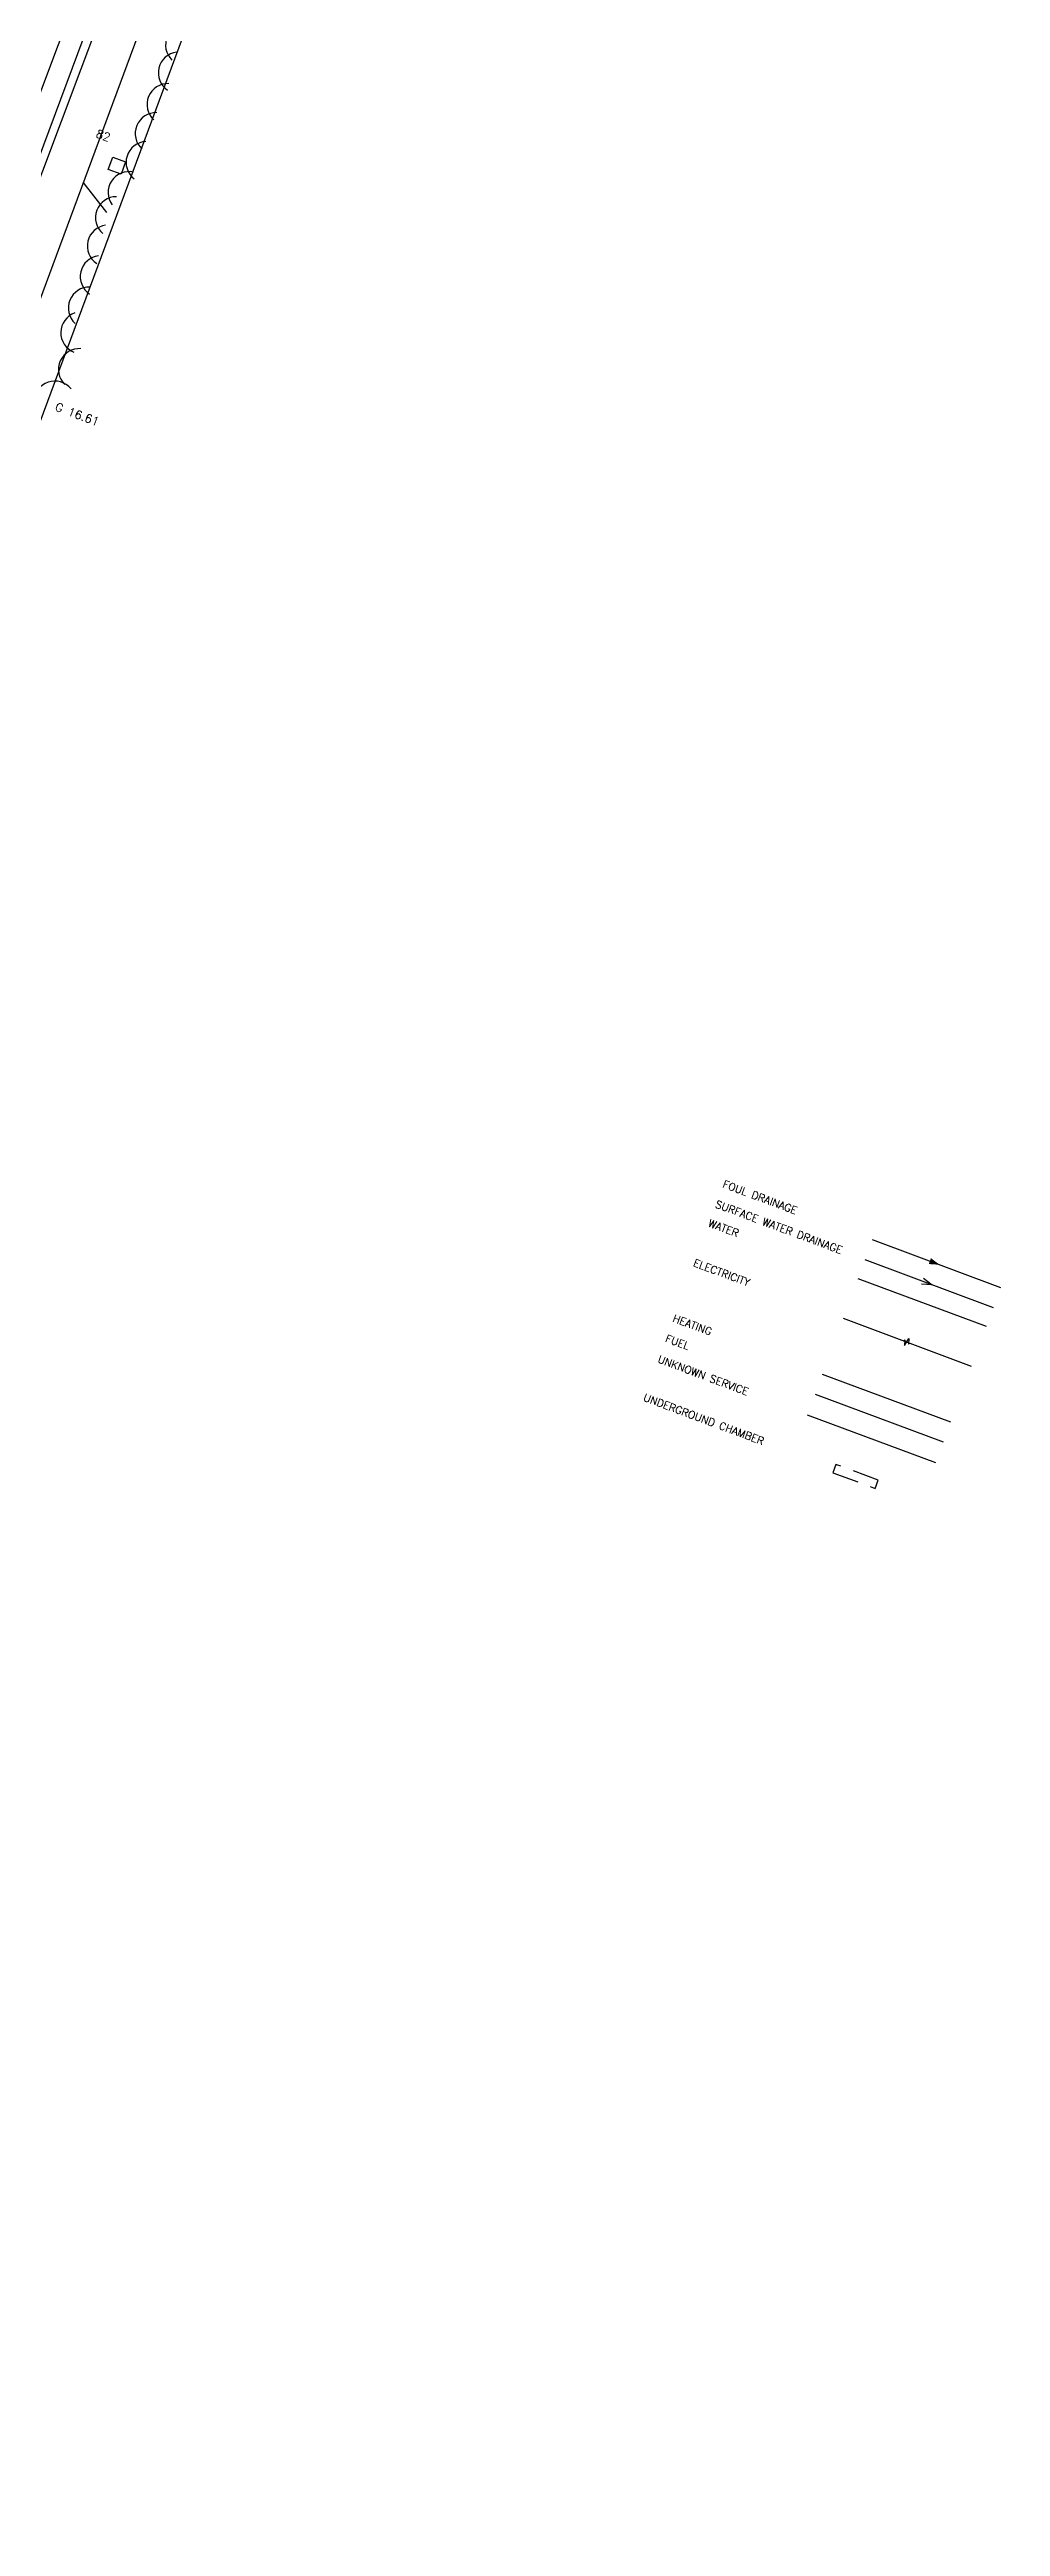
# Model space of a CAD drawing. Header units: millimetres. Extents: x 521005098 to 521837086, y 174609906 to 175681253.
# Drawn here: x 521587570 to 521633046, y 174863823 to 174982214 of the extents above; entities that cross this region are included whole.
import ezdxf

# ---------------------------------------------------------------- set-up
doc = ezdxf.new("R2010")
doc.units = ezdxf.units.MM
doc.header["$LTSCALE"] = 200
doc.linetypes.add('layout$0$HIDDEN', pattern=[9.525, 6.35, -3.175])
for name, color, linetype in [('layout$0$ED-CHAMBER', 7, 'layout$0$HIDDEN'), ('layout$0$ED-ELEC', 30, 'Continuous'), ('layout$0$ED-FOUL', 3, 'Continuous'), ('layout$0$ED-FUEL', 104, 'Continuous'), ('layout$0$ED-HEATING', 240, 'layout$0$HIDDEN'), ('layout$0$ED-STORM', 3, 'Continuous'), ('layout$0$ED-UNKNOWN_SERVICE', 190, 'Continuous'), ('layout$0$ED-WATER', 6, 'Continuous'), ('layout$0$survey$0$GAS', 8, 'Continuous'), ('layout$0$survey$0$LEVEL', 8, 'Continuous'), ('layout$0$survey$0$MH_NUMBER', 8, 'Continuous'), ('layout$0$survey$0$ROAD', 8, 'Continuous'), ('layout$0$survey$0$SERVICE', 8, 'Continuous'), ('layout$0$survey$0$STORM', 3, 'Continuous'), ('layout$0$survey$0$TEXT_SERVICE', 8, 'Continuous'), ('layout$0$survey$0$VEGETATION', 8, 'Continuous'), ('layout$0$survey$0$WATER', 8, 'Continuous')]:
    doc.layers.add(name, color=color, linetype=linetype)
doc.styles.add('layout$0$ROMANS', font='Romans.shx')
doc.styles.add('layout$0$survey$0$ROMANS', font='Romans.shx')

# ---------------------------------------------------------------- blocks, each defined once
blk = doc.blocks.new('layout')
at = {"layer": 'layout$0$ED-CHAMBER'}
blk.add_lwpolyline([(521625028.9, 174914189.7), (521627056.6, 174913434.6), (521627204.2, 174913830.9), (521625176.4, 174914585.9)], close=True, dxfattribs=at)
at = {"layer": 'layout$0$ED-ELEC', "flags": 128}
for points in [[(521625515.6, 174921571.2), (521631647, 174919288.1)], [(521628418.9, 174920492.8), (521628468.5, 174920537.9), (521628449.1, 174920266.6), (521628668.3, 174920610.6), (521628648.9, 174920339.3), (521628698.6, 174920384.4)]]:
    blk.add_lwpolyline(points, dxfattribs=at)
at = {"layer": 'layout$0$ED-FOUL'}
blk.add_line((521626915.1, 174925329.7), (521633046.5, 174923046.7), dxfattribs=at)
blk.add_lwpolyline([(521630137.6, 174924129.8, 0, 300, 0), (521629669, 174924304.3, 300, 300, 0)], format="xyseb", dxfattribs=at)
at = {"layer": 'layout$0$ED-FUEL'}
blk.add_line((521624177.3, 174917949.8), (521630308.6, 174915666.7), dxfattribs=at)
at = {"layer": 'layout$0$ED-HEATING', "color": 240, "linetype": 'Continuous'}
blk.add_line((521624523.8, 174918907.5), (521630655.1, 174916624.5), dxfattribs=at)
at = {"layer": 'layout$0$ED-STORM'}
blk.add_line((521626559.3, 174924374.1), (521632690.6, 174922091.1), dxfattribs=at)
blk.add_lwpolyline([(521629367.5, 174923488.2), (521629784.5, 174923172.8), (521629262.7, 174923206.8)], dxfattribs=at)
at = {"layer": 'layout$0$ED-UNKNOWN_SERVICE'}
blk.add_line((521623809.4, 174916961.7), (521629940.7, 174914678.7), dxfattribs=at)
at = {"layer": 'layout$0$ED-WATER'}
blk.add_line((521626224.8, 174923475.8), (521632356.2, 174921192.8), dxfattribs=at)
at = {"layer": 'layout$0$survey$0$GAS', "linetype": 'Continuous', "flags": 128}
for points in [[(521452776.1, 174620443.1), (521465925.3, 174655615.4), (521487844.9, 174713206.3), (521515170.5, 174786610), (521539921.2, 174853278.6), (521583151.6, 174969608), (521602538.7, 175021130.6)], [(521454084.6, 174619873.7), (521467233.8, 174655045.9), (521489153.5, 174712636.8), (521516479.1, 174786040.6), (521541229.7, 174852709.2), (521584460.2, 174969038.6), (521603847.2, 175020561.1)]]:
    blk.add_lwpolyline(points, dxfattribs=at)
at = {"layer": 'layout$0$survey$0$ROAD', "linetype": 'Continuous', "flags": 128}
blk.add_lwpolyline([(521458998.2, 174620502.2), (521464340.4, 174634734.1), (521471543.8, 174653904), (521479105.8, 174674151.3), (521487334.6, 174696088.7), (521494653.2, 174715604.4), (521501832.8, 174734832.1), (521509255.2, 174754796.2), (521518544.7, 174779628.9), (521526408.1, 174800872.4), (521534508.3, 174822705.3), (521542913.9, 174845337.3), (521550827.2, 174866665.8), (521557707.1, 174885238.5), (521566400.8, 174908600.7), (521582455, 174951875.1), (521598951.3, 174996297.6), (521607513.5, 175019356.9)], dxfattribs=at)
at = {"layer": 'layout$0$survey$0$SERVICE', "linetype": 'Continuous', "flags": 128}
blk.add_lwpolyline([(521590993.1, 174976260.7), (521590381.4, 174976488.4), (521590598.4, 174977071), (521591210, 174976843.3)], close=True, dxfattribs=at)
at = {"layer": 'layout$0$survey$0$STORM', "linetype": 'Continuous', "flags": 128}
for points in [[(521605263.3, 175019220.1), (521574410.7, 174936031.1)], [(521590316.6, 174974422.8), (521589186.9, 174975872.6)]]:
    blk.add_lwpolyline(points, dxfattribs=at)
at = {"layer": 'layout$0$survey$0$VEGETATION', "linetype": 'Continuous'}
for centre, start, end in [((521594121.2, 174982427.1), 86.406661, 225.678391), ((521593773.7, 174981099), 97.070405, 236.342135), ((521593235.5, 174979589.4), 88.121683, 227.393413), ((521592667.3, 174978199.9), 88.121683, 227.393413), ((521592231.9, 174976821.8), 92.878567, 232.150297), ((521591369, 174975379.8), 77.026117, 216.297847), ((521590769.5, 174974181.2), 89.941099, 229.212829), ((521590380.2, 174972822.6), 97.182371, 236.454101), ((521590037.8, 174971360.9), 97.182371, 236.454101), ((521589468.3, 174969858.2), 87.949894, 227.221625), ((521589106.1, 174968680.2), 109.182556, 248.454287), ((521588998, 174966920.5), 86.124774, 225.396504), ((521587827.1, 174965363.7), 39.213448, 178.485179)]:
    blk.add_arc(centre, 1000, start, end, dxfattribs=at)
at = {"layer": 'layout$0$survey$0$WATER', "linetype": 'Continuous', "flags": 128}
blk.add_lwpolyline([(521603361.6, 175020830), (521457902.3, 174630344.4), (521460680.1, 174629309.7)], dxfattribs=at)
at = {"layer": 'layout$0$ED-CHAMBER', "style": 'layout$0$ROMANS'}
blk.add_text('UNDERGROUND CHAMBER', height=360, rotation=339.576964, dxfattribs=at).set_placement((521615932.6, 174917643))
at = {"layer": 'layout$0$ED-ELEC', "style": 'layout$0$ROMANS'}
blk.add_text('ELECTRICITY', height=360, rotation=339.576964, dxfattribs=at).set_placement((521618328.3, 174924076.8))
at = {"layer": 'layout$0$ED-FOUL', "style": 'layout$0$ROMANS'}
blk.add_text('FOUL DRAINAGE', height=360, rotation=339.576964, dxfattribs=at).set_placement((521619729.8, 174927840.8))
at = {"layer": 'layout$0$ED-FUEL', "style": 'layout$0$ROMANS'}
blk.add_text('FUEL', height=360, rotation=339.576964, dxfattribs=at).set_placement((521616992, 174920460.9))
at = {"layer": 'layout$0$ED-HEATING', "color": 240, "style": 'layout$0$ROMANS'}
blk.add_text('HEATING', height=360, rotation=339.576964, dxfattribs=at).set_placement((521617341.2, 174921426))
at = {"layer": 'layout$0$ED-STORM', "style": 'layout$0$ROMANS'}
blk.add_text('SURFACE WATER DRAINAGE', height=360, rotation=339.576964, dxfattribs=at).set_placement((521619374, 174926885.2))
at = {"layer": 'layout$0$ED-UNKNOWN_SERVICE', "style": 'layout$0$ROMANS'}
blk.add_text('UNKNOWN SERVICE', height=360, rotation=339.576964, dxfattribs=at).set_placement((521616624.1, 174919472.8))
at = {"layer": 'layout$0$ED-WATER', "style": 'layout$0$ROMANS'}
blk.add_text('WATER', height=360, rotation=339.576964, dxfattribs=at).set_placement((521619035.6, 174925976.3))
at = {"layer": 'layout$0$survey$0$LEVEL', "style": 'layout$0$survey$0$ROMANS'}
blk.add_text('16.61', height=400, rotation=339.576964, dxfattribs=at).set_placement((521588403, 174964748.3))
at = {"layer": 'layout$0$survey$0$MH_NUMBER', "linetype": 'Continuous', "style": 'layout$0$survey$0$ROMANS'}
blk.add_text('82', height=400, rotation=339.576964, dxfattribs=at).set_placement((521589751.5, 174978038.9))
at = {"layer": 'layout$0$survey$0$TEXT_SERVICE', "linetype": 'Continuous', "style": 'layout$0$survey$0$ROMANS'}
blk.add_text('G', height=400, rotation=339.576964, dxfattribs=at).set_placement((521587796.5, 174964979))

msp = doc.modelspace()

# ---------------------------------------------------------------- block references
msp.add_blockref('layout', (0, 0))

doc.saveas('drawing.dxf')
